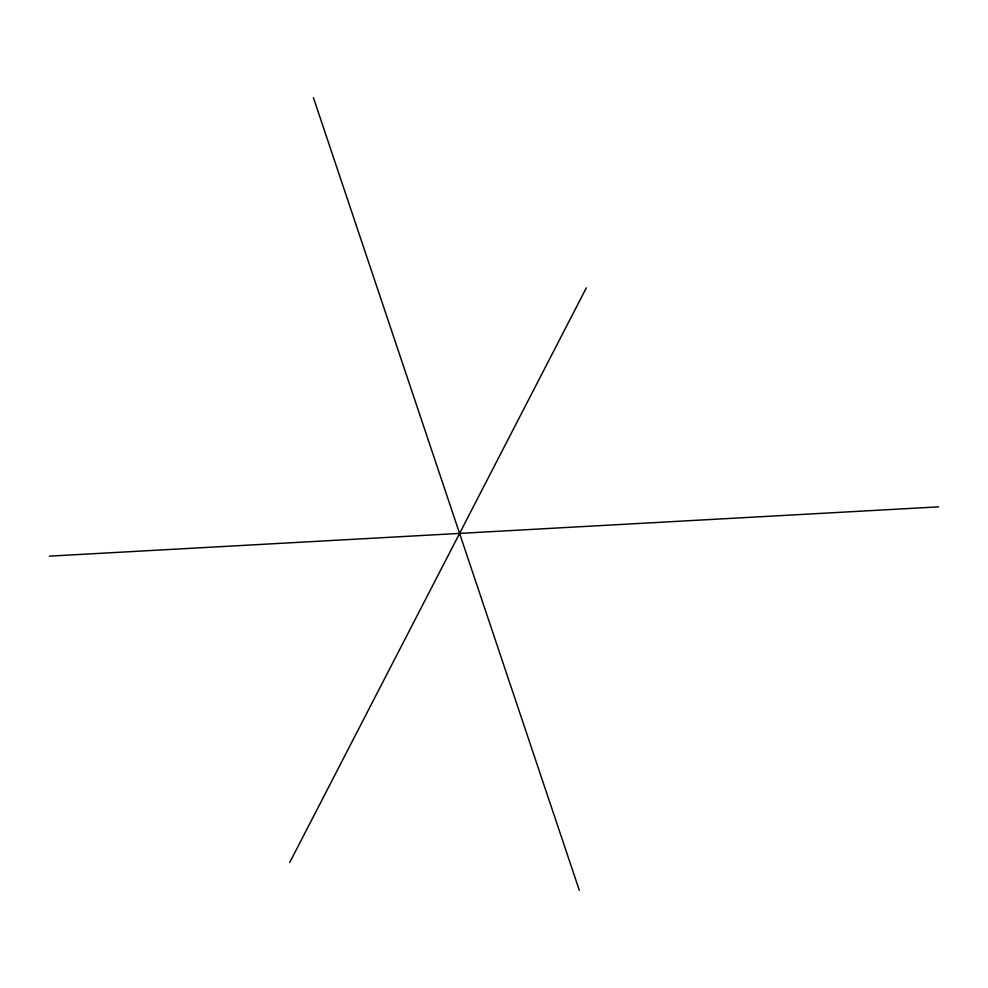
<?xml version="1.0" encoding="UTF-8"?>
<svg xmlns="http://www.w3.org/2000/svg" width="988" height="988" viewBox="0 0 988 988"><rect width="100%" height="100%" fill="white"/><g stroke="black" fill="none" stroke-linecap="round" stroke-linejoin="round"><path stroke-width="1.48" d="M289.694 862.561L586.329 287.854M49.4 556.145L938.6 506.856M313.406 97.651L579.326 890.349"/></g></svg>
